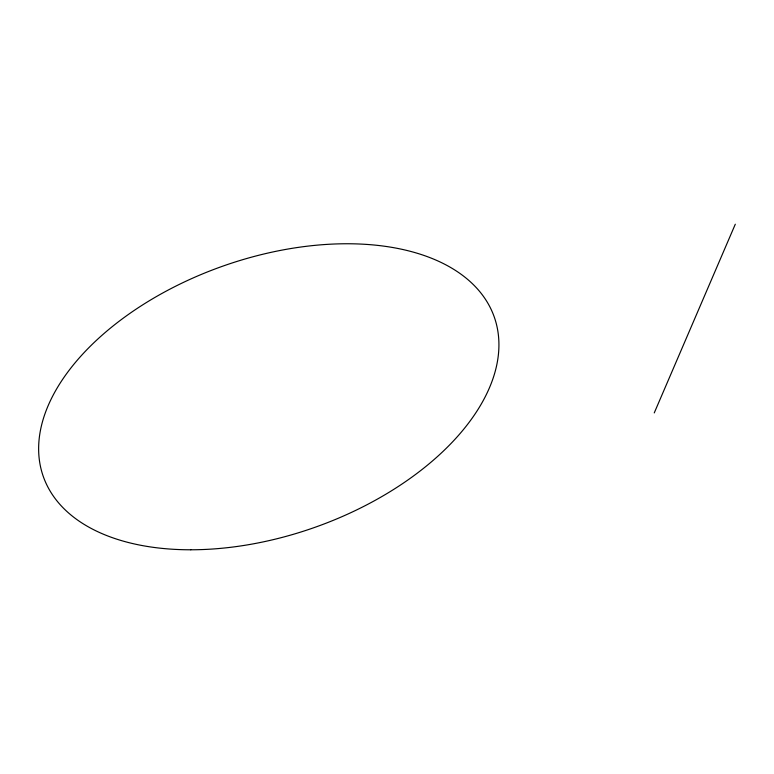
<?xml version="1.0" encoding="UTF-8"?>
<svg xmlns="http://www.w3.org/2000/svg" width="774" height="774" viewBox="0 0 774 774"><rect width="100%" height="100%" fill="white"/><g stroke="black" fill="none" stroke-linecap="round" stroke-linejoin="round"><path stroke-width="1.16" d="M654.253 412.91L735.3 224.218M190.791 549.782A239.176 138.478 -19.5 0 0 495.234 319.943A239.176 138.478 -19.5 0 0 120.26 320.388A239.176 138.478 -19.5 0 0 190.791 549.782"/></g></svg>
